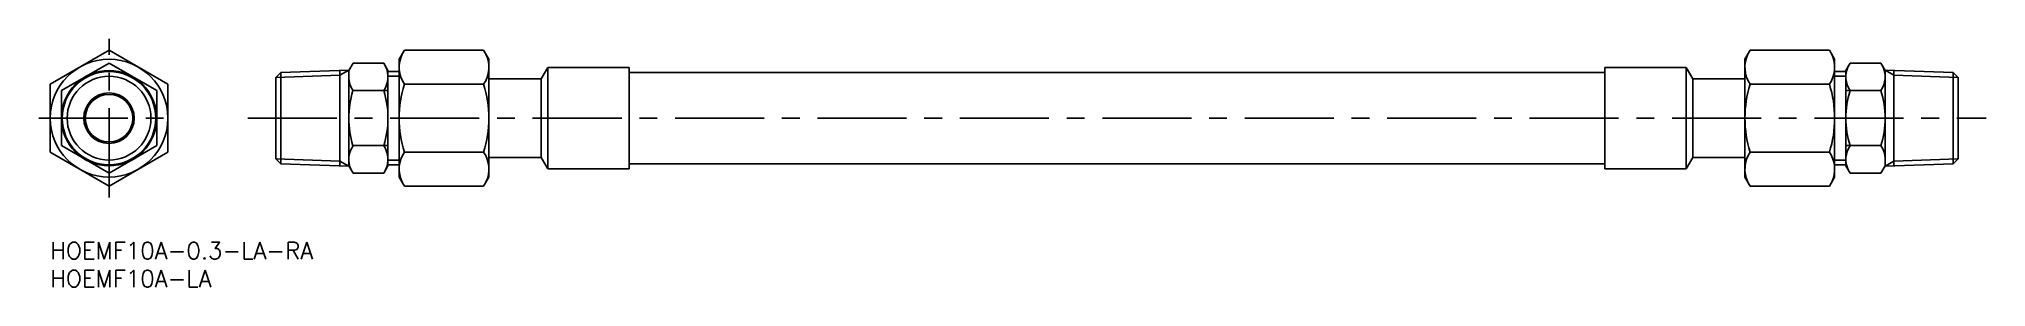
# Model space of a CAD drawing. Extents: x -2 to 345, y -8 to 36.
import ezdxf

# ---------------------------------------------------------------- set-up
doc = ezdxf.new("R2010")
doc.units = 0
doc.header["$LTSCALE"] = 0.5
doc.linetypes.add('CENTER', pattern=[50.8, 31.75, -6.35, 6.35, -6.35])
for name, color, linetype in [('MSM_CENTER', 1, 'CENTER'), ('MSM_CONTINUOUS', 7, 'CONTINUOUS'), ('MSM_NARROW', 5, 'CONTINUOUS'), ('MSM_PART_NUMBER', 7, 'CONTINUOUS')]:
    doc.layers.add(name, color=color, linetype=linetype)
doc.styles.get("Standard").update_dxf_attribs({"font": 'txt.shx', "height": 3, "bigfont": 'bigfont.shx'})

# ---------------------------------------------------------------- blocks, each defined once
blk = doc.blocks.new('*U11')
at = {"layer": 'MSM_PART_NUMBER'}
blk.add_text('HOEMF10A-0.3-LA-RA', height=3, dxfattribs=at).set_placement((0, -3))
blk = doc.blocks.new('*U12')
at = {"layer": 'MSM_PART_NUMBER'}
blk.add_text('HOEMF10A-LA', height=3, dxfattribs=at).set_placement((0, -8))

msp = doc.modelspace()

# ---------------------------------------------------------------- linework, layer by layer
at = {"layer": 'MSM_CENTER'}
for p, q in [((10.5, 8), (10.5, 36.25)), ((-2, 22.12), (23, 22.12)), ((35.25, 22.12), (345.25, 22.12))]:
    msp.add_line(p, q, dxfattribs=at)
at = {"layer": 'MSM_CONTINUOUS'}
for p, q in [((0, 28.19), (10.5, 34.25)), ((2, 27.03), (10.5, 31.94)), ((21, 28.19), (10.5, 34.25)), ((10.5, 31.94), (19, 27.03)), ((53.25, 30.62), (54.01, 31.94)), ((54.01, 31.94), (59.49, 31.94)), ((60.25, 30.62), (59.49, 31.94)), ((62.25, 32.62), (63.19, 34.25)), ((62.25, 32.62), (62.25, 11.62)), ((63.19, 34.25), (77.31, 34.25)), ((78.25, 32.62), (77.31, 34.25)), ((78.25, 32.62), (78.25, 11.62)), ((302.25, 32.62), (303.19, 34.25)), ((302.25, 11.62), (302.25, 32.62)), ((317.31, 34.25), (303.19, 34.25)), ((318.25, 32.62), (317.31, 34.25)), ((318.25, 11.62), (318.25, 32.62)), ((320.25, 30.62), (321.01, 31.94)), ((326.49, 31.94), (321.01, 31.94)), ((327.25, 30.62), (326.49, 31.94)), ((0, 16.06), (0, 28.19)), ((21, 16.06), (21, 28.19)), ((41.14, 30.26), (40.25, 29.38)), ((40.25, 29.38), (40.25, 14.87)), ((41.14, 30.26), (53.25, 30.69)), ((41.14, 13.98), (41.14, 30.26)), ((51.67, 30.63), (51.67, 13.62)), ((53.25, 30.69), (53.25, 13.56)), ((60.25, 30.62), (60.25, 13.62)), ((60.25, 30.46), (62.25, 30.46)), ((63.19, 28.19), (77.31, 28.19)), ((78.25, 29.12), (87.57, 29.12)), ((88.75, 31.17), (87.57, 29.12)), ((87.57, 29.12), (87.57, 15.12)), ((88.75, 31.17), (88.75, 13.07)), ((88.75, 31.17), (103.25, 31.17)), ((103.25, 31.17), (103.25, 13.07)), ((103.25, 30.27), (277.25, 30.27)), ((277.25, 13.07), (277.25, 31.17)), ((291.75, 31.17), (277.25, 31.17)), ((291.75, 13.07), (291.75, 31.17)), ((291.75, 31.17), (292.94, 29.12)), ((292.94, 15.12), (292.94, 29.12)), ((302.25, 29.12), (292.94, 29.12)), ((317.31, 28.19), (303.19, 28.19)), ((320.25, 30.46), (318.25, 30.46)), ((320.25, 13.62), (320.25, 30.62)), ((339.37, 30.26), (327.25, 30.69)), ((327.25, 13.56), (327.25, 30.69)), ((328.83, 13.62), (328.83, 30.63)), ((339.37, 30.26), (339.37, 13.98)), ((339.37, 30.26), (340.25, 29.38)), ((340.25, 14.87), (340.25, 29.38)), ((2, 17.22), (2, 27.03)), ((19, 17.22), (19, 27.03)), ((54.01, 27.03), (60.25, 27.03)), ((326.49, 27.03), (320.25, 27.03)), ((0, 16.06), (10.5, 10)), ((2, 17.22), (10.5, 12.31)), ((10.5, 12.31), (19, 17.22)), ((10.5, 10), (21, 16.06)), ((41.14, 13.98), (40.25, 14.87)), ((41.14, 13.98), (53.25, 13.56)), ((54.01, 17.22), (60.25, 17.22)), ((63.19, 16.06), (77.31, 16.06)), ((78.25, 15.12), (87.57, 15.12)), ((88.75, 13.07), (87.57, 15.12)), ((103.25, 13.97), (277.25, 13.97)), ((291.75, 13.07), (292.94, 15.12)), ((302.25, 15.12), (292.94, 15.12)), ((317.31, 16.06), (303.19, 16.06)), ((326.49, 17.22), (320.25, 17.22)), ((339.37, 13.98), (327.25, 13.56)), ((339.37, 13.98), (340.25, 14.87)), ((53.25, 13.62), (54.01, 12.31)), ((54.01, 12.31), (59.49, 12.31)), ((60.25, 13.62), (59.49, 12.31)), ((60.25, 13.79), (62.25, 13.79)), ((62.25, 11.62), (63.19, 10)), ((78.25, 11.62), (77.31, 10)), ((88.75, 13.07), (103.25, 13.07)), ((291.75, 13.07), (277.25, 13.07)), ((302.25, 11.62), (303.19, 10)), ((318.25, 11.62), (317.31, 10)), ((320.25, 13.79), (318.25, 13.79)), ((320.25, 13.62), (321.01, 12.31)), ((326.49, 12.31), (321.01, 12.31)), ((327.25, 13.62), (326.49, 12.31)), ((63.19, 10), (77.31, 10)), ((317.31, 10), (303.19, 10))]:
    msp.add_line(p, q, dxfattribs=at)
for radius in [10.5, 8.5, 8.33, 4.5, 4.25]:
    msp.add_circle((10.5, 22.12), radius, dxfattribs=at)
for centre, radius, start, end in [((55.91, 29.49), 4.34, 325.6158, 25.6158), ((67.62, 31.22), 5.37, 154.3842, 214.3842), ((72.88, 31.22), 5.37, 325.6158, 25.6158), ((307.62, 31.22), 5.37, 154.3842, 214.3842), ((312.88, 31.22), 5.37, 325.6158, 25.6158), ((324.6, 29.49), 4.34, 154.3842, 214.3842), ((322.91, 29.49), 4.34, 325.6158, 25.6158), ((57.6, 29.49), 4.34, 180, 214.3842), ((82.31, 22.12), 20.06, 162.412, 197.588), ((58.19, 22.12), 20.06, 342.412, 17.588), ((322.31, 22.12), 20.06, 162.412, 197.588), ((298.19, 22.12), 20.06, 342.412, 17.588), ((69.49, 22.12), 16.24, 162.412, 197.588), ((44.01, 22.12), 16.24, 342.412, 17.588), ((336.49, 22.12), 16.24, 162.412, 197.588), ((311.01, 22.12), 16.24, 342.412, 17.588), ((57.6, 14.76), 4.34, 145.6158, 205.6158), ((55.91, 14.76), 4.34, 334.3842, 34.3842), ((67.62, 13.03), 5.37, 145.6158, 205.6158), ((72.88, 13.03), 5.37, 334.3842, 34.3842), ((307.62, 13.03), 5.37, 145.6158, 205.6158), ((312.88, 13.03), 5.37, 334.3842, 34.3842), ((324.6, 14.76), 4.34, 145.6158, 205.6158), ((322.91, 14.76), 4.34, 0, 34.3842)]:
    msp.add_arc(centre, radius, start, end, dxfattribs=at)
at = {"layer": 'MSM_NARROW'}
for p, q in [((40.25, 29.38), (51.67, 29.78)), ((53.25, 30.69), (51.67, 29.78)), ((60.25, 29.6), (62.25, 29.6)), ((318.25, 29.6), (320.25, 29.6)), ((327.25, 30.69), (328.83, 29.78)), ((340.25, 29.38), (328.83, 29.78)), ((40.25, 14.87), (51.67, 14.47)), ((53.25, 13.56), (51.67, 14.47)), ((60.25, 14.65), (62.25, 14.65)), ((318.25, 14.65), (320.25, 14.65)), ((327.25, 13.56), (328.83, 14.47)), ((340.25, 14.87), (328.83, 14.47))]:
    msp.add_line(p, q, dxfattribs=at)
msp.add_circle((10.5, 22.12), 7.47, dxfattribs=at)

# ---------------------------------------------------------------- block references
at = {"layer": 'MSM_CONTINUOUS'}
for name in ['*U11', '*U12']:
    msp.add_blockref(name, (0, 0), dxfattribs=at)

doc.saveas('drawing.dxf')
